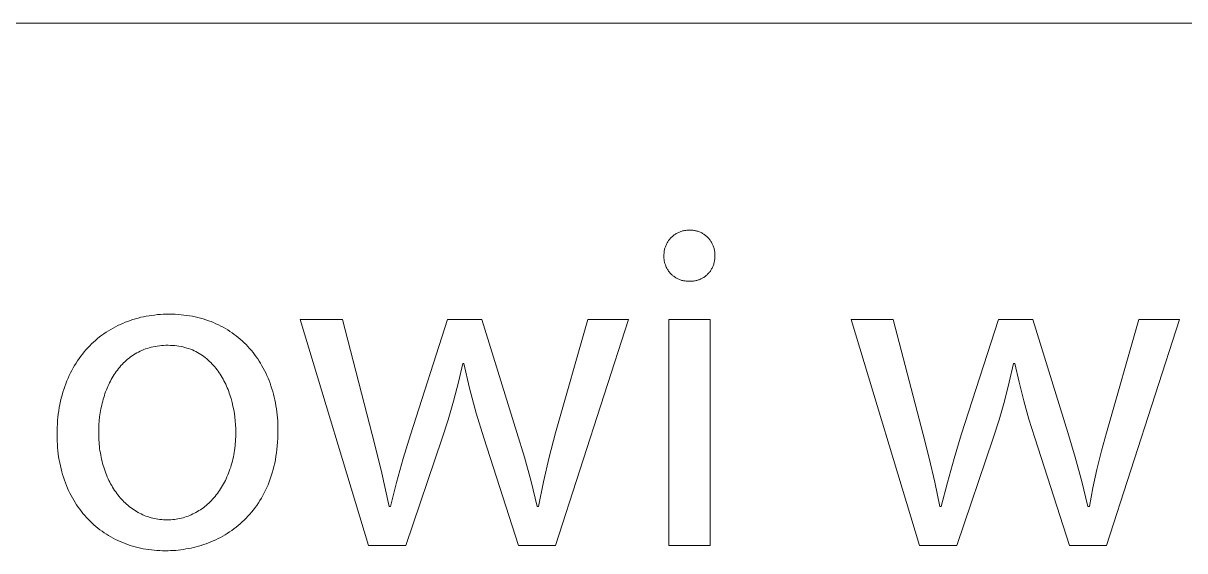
# Model space of a CAD drawing. Header units: millimetres. Extents: x 0 to 4030, y -54 to 2762.
# Drawn here: x 3293.8 to 3394.1, y 13.5 to 59 of the extents above; entities that cross this region are included whole.
import ezdxf

# ---------------------------------------------------------------- set-up
doc = ezdxf.new("R2010")
doc.units = ezdxf.units.MM
doc.header["$MEASUREMENT"] = 0
doc.layers.add('Domyślny', color=7, linetype='Continuous', true_color=0x000000)

msp = doc.modelspace()

# ---------------------------------------------------------------- linework, layer by layer
at = {"layer": 'Domyślny', "color": 18, "lineweight": 15, "true_color": 0x000000}
for p, q in [((2507.18, 59.04), (4026.42, 59.04)), ((3350.87, 41.14), (3350.94, 41.15)), ((3350.94, 41.15), (3351.01, 41.16)), ((3351.01, 41.16), (3351.09, 41.17)), ((3351.09, 41.17), (3351.16, 41.17)), ((3351.16, 41.17), (3351.24, 41.18)), ((3351.24, 41.18), (3351.31, 41.17)), ((3351.31, 41.17), (3351.39, 41.18)), ((3351.39, 41.18), (3351.46, 41.18)), ((3351.46, 41.18), (3351.53, 41.17)), ((3351.53, 41.17), (3351.61, 41.17)), ((3351.61, 41.17), (3351.68, 41.16)), ((3351.68, 41.16), (3351.75, 41.15)), ((3351.75, 41.15), (3351.82, 41.13)), ((3349.39, 40.09), (3349.43, 40.16)), ((3349.43, 40.16), (3349.47, 40.22)), ((3349.47, 40.22), (3349.51, 40.28)), ((3349.51, 40.28), (3349.56, 40.34)), ((3349.56, 40.34), (3349.61, 40.4)), ((3349.61, 40.4), (3349.65, 40.45)), ((3349.65, 40.45), (3349.71, 40.51)), ((3349.71, 40.51), (3349.76, 40.56)), ((3349.76, 40.56), (3349.81, 40.61)), ((3349.81, 40.61), (3349.87, 40.66)), ((3349.87, 40.66), (3349.93, 40.71)), ((3349.93, 40.71), (3349.98, 40.76)), ((3349.98, 40.76), (3350.05, 40.8)), ((3350.05, 40.8), (3350.11, 40.84)), ((3350.11, 40.84), (3350.17, 40.88)), ((3350.17, 40.88), (3350.24, 40.92)), ((3350.24, 40.92), (3350.3, 40.95)), ((3350.3, 40.95), (3350.37, 40.98)), ((3350.37, 40.98), (3350.44, 41.01)), ((3350.44, 41.01), (3350.51, 41.04)), ((3350.51, 41.04), (3350.58, 41.06)), ((3350.58, 41.06), (3350.65, 41.09)), ((3350.65, 41.09), (3350.72, 41.11)), ((3350.72, 41.11), (3350.79, 41.12)), ((3350.79, 41.12), (3350.87, 41.14)), ((3351.82, 41.13), (3351.89, 41.12)), ((3351.89, 41.12), (3351.96, 41.1)), ((3351.96, 41.1), (3352.03, 41.08)), ((3352.03, 41.08), (3352.1, 41.05)), ((3352.1, 41.05), (3352.17, 41.03)), ((3352.17, 41.03), (3352.24, 41)), ((3352.24, 41), (3352.31, 40.97)), ((3352.31, 40.97), (3352.37, 40.94)), ((3352.37, 40.94), (3352.44, 40.9)), ((3352.44, 40.9), (3352.5, 40.86)), ((3352.5, 40.86), (3352.56, 40.82)), ((3352.56, 40.82), (3352.62, 40.78)), ((3352.62, 40.78), (3352.68, 40.74)), ((3352.68, 40.74), (3352.74, 40.69)), ((3352.74, 40.69), (3352.79, 40.65)), ((3352.79, 40.65), (3352.85, 40.6)), ((3352.85, 40.6), (3352.9, 40.54)), ((3352.9, 40.54), (3352.95, 40.49)), ((3352.95, 40.49), (3353, 40.44)), ((3353, 40.44), (3353.04, 40.38)), ((3353.04, 40.38), (3353.09, 40.32)), ((3353.09, 40.32), (3353.13, 40.26)), ((3353.13, 40.26), (3353.17, 40.2)), ((3353.17, 40.2), (3353.21, 40.14)), ((3353.21, 40.14), (3353.25, 40.08)), ((3349.11, 39.1), (3349.12, 39.17)), ((3349.12, 39.24), (3349.13, 39.32)), ((3349.12, 39.17), (3349.12, 39.24)), ((3349.13, 39.32), (3349.14, 39.39)), ((3349.14, 39.39), (3349.16, 39.47)), ((3349.16, 39.47), (3349.17, 39.54)), ((3349.17, 39.54), (3349.19, 39.61)), ((3349.19, 39.61), (3349.21, 39.68)), ((3349.21, 39.68), (3349.24, 39.75)), ((3349.24, 39.75), (3349.26, 39.82)), ((3349.26, 39.82), (3349.29, 39.89)), ((3349.29, 39.89), (3349.32, 39.96)), ((3349.32, 39.96), (3349.36, 40.03)), ((3349.36, 40.03), (3349.39, 40.09)), ((3353.25, 40.08), (3353.28, 40.01)), ((3353.28, 40.01), (3353.31, 39.94)), ((3353.31, 39.94), (3353.34, 39.88)), ((3353.34, 39.88), (3353.37, 39.81)), ((3353.37, 39.81), (3353.39, 39.74)), ((3353.39, 39.74), (3353.42, 39.67)), ((3353.42, 39.67), (3353.44, 39.6)), ((3353.44, 39.6), (3353.45, 39.53)), ((3353.45, 39.53), (3353.47, 39.46)), ((3353.47, 39.46), (3353.48, 39.38)), ((3353.48, 39.38), (3353.49, 39.31)), ((3353.49, 39.31), (3353.5, 39.24)), ((3353.5, 39.24), (3353.5, 39.17)), ((3353.5, 39.17), (3353.5, 39.09)), ((3349.11, 39.02), (3349.11, 39.1)), ((3349.11, 38.95), (3349.11, 39.02)), ((3349.11, 38.87), (3349.11, 38.95)), ((3349.11, 38.8), (3349.11, 38.87)), ((3349.11, 38.73), (3349.11, 38.8)), ((3349.12, 38.66), (3349.11, 38.73)), ((3349.13, 38.59), (3349.12, 38.66)), ((3349.14, 38.51), (3349.13, 38.59)), ((3349.15, 38.44), (3349.14, 38.51)), ((3349.17, 38.37), (3349.15, 38.44)), ((3349.19, 38.3), (3349.17, 38.37)), ((3349.21, 38.23), (3349.19, 38.3)), ((3349.23, 38.17), (3349.21, 38.23)), ((3349.26, 38.1), (3349.23, 38.17)), ((3353.38, 38.16), (3353.36, 38.1)), ((3353.41, 38.23), (3353.38, 38.16)), ((3353.43, 38.3), (3353.41, 38.23)), ((3353.44, 38.37), (3353.43, 38.3)), ((3353.46, 38.44), (3353.44, 38.37)), ((3353.47, 38.51), (3353.46, 38.44)), ((3353.48, 38.59), (3353.47, 38.51)), ((3353.49, 38.66), (3353.48, 38.59)), ((3353.5, 38.73), (3353.49, 38.66)), ((3353.5, 39.09), (3353.5, 39.02)), ((3353.5, 39.02), (3353.5, 38.95)), ((3353.5, 38.95), (3353.5, 38.87)), ((3353.5, 38.87), (3353.5, 38.8)), ((3353.5, 38.8), (3353.5, 38.73)), ((3349.28, 38.03), (3349.26, 38.1)), ((3349.31, 37.97), (3349.28, 38.03)), ((3349.35, 37.9), (3349.31, 37.97)), ((3349.38, 37.84), (3349.35, 37.9)), ((3349.42, 37.77), (3349.38, 37.84)), ((3349.46, 37.71), (3349.42, 37.77)), ((3349.5, 37.65), (3349.46, 37.71)), ((3349.54, 37.6), (3349.5, 37.65)), ((3349.59, 37.54), (3349.54, 37.6)), ((3349.63, 37.48), (3349.59, 37.54)), ((3349.68, 37.43), (3349.63, 37.48)), ((3349.73, 37.38), (3349.68, 37.43)), ((3349.78, 37.33), (3349.73, 37.38)), ((3349.84, 37.28), (3349.78, 37.33)), ((3349.89, 37.23), (3349.84, 37.28)), ((3349.95, 37.19), (3349.89, 37.23)), ((3350.01, 37.15), (3349.95, 37.19)), ((3350.07, 37.11), (3350.01, 37.15)), ((3352.6, 37.14), (3352.54, 37.1)), ((3352.66, 37.18), (3352.6, 37.14)), ((3352.72, 37.23), (3352.66, 37.18)), ((3352.78, 37.28), (3352.72, 37.23)), ((3352.83, 37.32), (3352.78, 37.28)), ((3352.88, 37.37), (3352.83, 37.32)), ((3352.93, 37.43), (3352.88, 37.37)), ((3352.98, 37.48), (3352.93, 37.43)), ((3353.03, 37.53), (3352.98, 37.48)), ((3353.07, 37.59), (3353.03, 37.53)), ((3353.12, 37.65), (3353.07, 37.59)), ((3353.16, 37.71), (3353.12, 37.65)), ((3353.2, 37.77), (3353.16, 37.71)), ((3353.23, 37.83), (3353.2, 37.77)), ((3353.27, 37.9), (3353.23, 37.83)), ((3353.3, 37.96), (3353.27, 37.9)), ((3353.33, 38.03), (3353.3, 37.96)), ((3353.36, 38.1), (3353.33, 38.03)), ((3350.13, 37.07), (3350.07, 37.11)), ((3350.19, 37.03), (3350.13, 37.07)), ((3350.26, 37), (3350.19, 37.03)), ((3350.32, 36.97), (3350.26, 37)), ((3350.39, 36.94), (3350.32, 36.97)), ((3350.45, 36.91), (3350.39, 36.94)), ((3350.52, 36.89), (3350.45, 36.91)), ((3350.59, 36.86), (3350.52, 36.89)), ((3350.66, 36.84), (3350.59, 36.86)), ((3350.73, 36.83), (3350.66, 36.84)), ((3350.8, 36.81), (3350.73, 36.83)), ((3350.87, 36.8), (3350.8, 36.81)), ((3350.94, 36.79), (3350.87, 36.8)), ((3351.02, 36.78), (3350.94, 36.79)), ((3351.09, 36.78), (3351.02, 36.78)), ((3351.16, 36.77), (3351.09, 36.78)), ((3351.23, 36.77), (3351.16, 36.77)), ((3351.3, 36.77), (3351.23, 36.77)), ((3351.38, 36.77), (3351.3, 36.77)), ((3351.45, 36.77), (3351.38, 36.77)), ((3351.52, 36.77), (3351.45, 36.77)), ((3351.59, 36.77), (3351.52, 36.77)), ((3351.67, 36.78), (3351.59, 36.77)), ((3351.74, 36.79), (3351.67, 36.78)), ((3351.81, 36.8), (3351.74, 36.79)), ((3351.88, 36.82), (3351.81, 36.8)), ((3351.95, 36.84), (3351.88, 36.82)), ((3352.02, 36.86), (3351.95, 36.84)), ((3352.09, 36.88), (3352.02, 36.86)), ((3352.16, 36.9), (3352.09, 36.88)), ((3352.22, 36.93), (3352.16, 36.9)), ((3352.29, 36.96), (3352.22, 36.93)), ((3352.36, 36.99), (3352.29, 36.96)), ((3352.42, 37.03), (3352.36, 36.99)), ((3352.48, 37.06), (3352.42, 37.03)), ((3352.54, 37.1), (3352.48, 37.06)), ((3302.14, 33.04), (3302.35, 33.13)), ((3302.35, 33.13), (3302.57, 33.22)), ((3302.57, 33.22), (3302.79, 33.3)), ((3302.79, 33.3), (3303.01, 33.38)), ((3303.01, 33.38), (3303.23, 33.46)), ((3303.23, 33.46), (3303.46, 33.52)), ((3303.46, 33.52), (3303.69, 33.59)), ((3303.69, 33.59), (3303.92, 33.65)), ((3303.92, 33.65), (3304.16, 33.7)), ((3304.16, 33.7), (3304.39, 33.74)), ((3304.39, 33.74), (3304.63, 33.79)), ((3304.63, 33.79), (3304.87, 33.82)), ((3304.87, 33.82), (3305.11, 33.85)), ((3305.11, 33.85), (3305.36, 33.88)), ((3305.36, 33.88), (3305.61, 33.9)), ((3305.61, 33.9), (3305.85, 33.91)), ((3305.85, 33.91), (3306.1, 33.92)), ((3306.1, 33.92), (3306.36, 33.92)), ((3306.36, 33.92), (3306.62, 33.92)), ((3306.62, 33.92), (3306.88, 33.91)), ((3306.88, 33.91), (3307.13, 33.9)), ((3307.13, 33.9), (3307.39, 33.87)), ((3307.39, 33.87), (3307.64, 33.85)), ((3307.64, 33.85), (3307.88, 33.82)), ((3307.88, 33.82), (3308.13, 33.78)), ((3308.13, 33.78), (3308.37, 33.74)), ((3308.37, 33.74), (3308.61, 33.69)), ((3308.61, 33.69), (3308.85, 33.63)), ((3308.85, 33.63), (3309.08, 33.57)), ((3309.08, 33.57), (3309.31, 33.51)), ((3309.31, 33.51), (3309.53, 33.44)), ((3309.53, 33.44), (3309.76, 33.36)), ((3309.76, 33.36), (3309.98, 33.28)), ((3309.98, 33.28), (3310.19, 33.19)), ((3310.19, 33.19), (3310.41, 33.1)), ((3323.58, 13.95), (3317.69, 33.47)), ((3317.69, 33.47), (3321.33, 33.47)), ((3321.33, 33.47), (3323.9, 23.54)), ((3327.22, 23.51), (3330.4, 33.47)), ((3330.4, 33.47), (3333.38, 33.47)), ((3333.38, 33.47), (3336.41, 23.7)), ((3339.75, 23.68), (3342.54, 33.47)), ((3346.06, 33.47), (3339.75, 13.95)), ((3342.54, 33.47), (3346.06, 33.47)), ((3349.54, 33.47), (3353.1, 33.47)), ((3349.54, 13.94), (3349.54, 33.47)), ((3353.1, 33.47), (3353.1, 13.94)), ((3371.18, 13.95), (3365.28, 33.47)), ((3365.28, 33.47), (3368.91, 33.47)), ((3368.91, 33.47), (3371.49, 23.54)), ((3374.79, 23.51), (3378, 33.47)), ((3378, 33.47), (3380.98, 33.47)), ((3380.98, 33.47), (3384, 23.7)), ((3387.35, 23.68), (3390.13, 33.47)), ((3393.65, 33.47), (3387.35, 13.95)), ((3390.13, 33.47), (3393.65, 33.47)), ((3300.55, 32.1), (3300.73, 32.23)), ((3300.73, 32.23), (3300.92, 32.36)), ((3300.92, 32.36), (3301.12, 32.49)), ((3301.12, 32.49), (3301.32, 32.61)), ((3301.32, 32.61), (3301.52, 32.72)), ((3301.52, 32.72), (3301.72, 32.83)), ((3301.72, 32.83), (3301.93, 32.94)), ((3301.93, 32.94), (3302.14, 33.04)), ((3310.41, 33.1), (3310.62, 33)), ((3310.62, 33), (3310.82, 32.9)), ((3310.82, 32.9), (3311.02, 32.79)), ((3311.02, 32.79), (3311.22, 32.68)), ((3311.22, 32.68), (3311.42, 32.56)), ((3311.42, 32.56), (3311.61, 32.44)), ((3311.61, 32.44), (3311.8, 32.32)), ((3311.8, 32.32), (3311.98, 32.18)), ((3311.98, 32.18), (3312.16, 32.05)), ((3299.33, 31.02), (3299.5, 31.18)), ((3299.5, 31.18), (3299.66, 31.35)), ((3299.66, 31.35), (3299.83, 31.51)), ((3299.83, 31.51), (3300, 31.66)), ((3300, 31.66), (3300.18, 31.81)), ((3300.18, 31.81), (3300.36, 31.96)), ((3300.36, 31.96), (3300.55, 32.1)), ((3305.16, 31.14), (3304.99, 31.1)), ((3305.34, 31.17), (3305.16, 31.14)), ((3305.52, 31.19), (3305.34, 31.17)), ((3305.7, 31.21), (3305.52, 31.19)), ((3305.89, 31.23), (3305.7, 31.21)), ((3306.08, 31.24), (3305.89, 31.23)), ((3306.28, 31.24), (3306.08, 31.24)), ((3306.47, 31.23), (3306.28, 31.24)), ((3306.66, 31.23), (3306.47, 31.23)), ((3306.85, 31.21), (3306.66, 31.23)), ((3307.03, 31.19), (3306.85, 31.21)), ((3307.21, 31.16), (3307.03, 31.19)), ((3307.39, 31.13), (3307.21, 31.16)), ((3307.56, 31.09), (3307.39, 31.13)), ((3312.16, 32.05), (3312.34, 31.91)), ((3312.34, 31.91), (3312.51, 31.76)), ((3312.51, 31.76), (3312.68, 31.61)), ((3312.68, 31.61), (3312.85, 31.46)), ((3312.85, 31.46), (3313.01, 31.3)), ((3313.01, 31.3), (3313.16, 31.14)), ((3313.16, 31.14), (3313.32, 30.97)), ((3298.59, 30.1), (3298.73, 30.29)), ((3298.73, 30.29), (3298.87, 30.48)), ((3298.87, 30.48), (3299.02, 30.66)), ((3299.02, 30.66), (3299.18, 30.84)), ((3299.18, 30.84), (3299.33, 31.02)), ((3302.9, 30.13), (3302.78, 30.03)), ((3303.03, 30.23), (3302.9, 30.13)), ((3303.16, 30.32), (3303.03, 30.23)), ((3303.29, 30.41), (3303.16, 30.32)), ((3303.43, 30.5), (3303.29, 30.41)), ((3303.57, 30.58), (3303.43, 30.5)), ((3303.72, 30.65), (3303.57, 30.58)), ((3303.86, 30.73), (3303.72, 30.65)), ((3304.01, 30.79), (3303.86, 30.73)), ((3304.17, 30.86), (3304.01, 30.79)), ((3304.32, 30.92), (3304.17, 30.86)), ((3304.49, 30.97), (3304.32, 30.92)), ((3304.65, 31.02), (3304.49, 30.97)), ((3304.82, 31.06), (3304.65, 31.02)), ((3304.99, 31.1), (3304.82, 31.06)), ((3307.73, 31.05), (3307.56, 31.09)), ((3307.9, 31), (3307.73, 31.05)), ((3308.06, 30.95), (3307.9, 31)), ((3308.22, 30.89), (3308.06, 30.95)), ((3308.38, 30.83), (3308.22, 30.89)), ((3308.53, 30.76), (3308.38, 30.83)), ((3308.68, 30.69), (3308.53, 30.76)), ((3308.82, 30.61), (3308.68, 30.69)), ((3308.96, 30.53), (3308.82, 30.61)), ((3309.1, 30.45), (3308.96, 30.53)), ((3309.24, 30.36), (3309.1, 30.45)), ((3309.37, 30.26), (3309.24, 30.36)), ((3309.49, 30.17), (3309.37, 30.26)), ((3309.62, 30.06), (3309.49, 30.17)), ((3313.32, 30.97), (3313.47, 30.8)), ((3313.47, 30.8), (3313.61, 30.62)), ((3313.61, 30.62), (3313.75, 30.44)), ((3313.75, 30.44), (3313.89, 30.25)), ((3313.89, 30.25), (3314.02, 30.07)), ((3297.95, 29.07), (3298.07, 29.28)), ((3298.07, 29.28), (3298.19, 29.49)), ((3298.19, 29.49), (3298.32, 29.7)), ((3298.32, 29.7), (3298.45, 29.9)), ((3298.45, 29.9), (3298.59, 30.1)), ((3301.9, 29.1), (3301.8, 28.97)), ((3301.99, 29.23), (3301.9, 29.1)), ((3302.1, 29.36), (3301.99, 29.23)), ((3302.2, 29.48), (3302.1, 29.36)), ((3302.31, 29.59), (3302.2, 29.48)), ((3302.42, 29.71), (3302.31, 29.59)), ((3302.54, 29.82), (3302.42, 29.71)), ((3302.66, 29.93), (3302.54, 29.82)), ((3302.78, 30.03), (3302.66, 29.93)), ((3309.74, 29.96), (3309.62, 30.06)), ((3309.86, 29.85), (3309.74, 29.96)), ((3309.97, 29.74), (3309.86, 29.85)), ((3310.08, 29.62), (3309.97, 29.74)), ((3310.19, 29.5), (3310.08, 29.62)), ((3310.3, 29.38), (3310.19, 29.5)), ((3310.4, 29.26), (3310.3, 29.38)), ((3310.5, 29.13), (3310.4, 29.26)), ((3310.59, 29), (3310.5, 29.13)), ((3314.02, 30.07), (3314.14, 29.87)), ((3314.14, 29.87), (3314.27, 29.68)), ((3314.27, 29.68), (3314.38, 29.47)), ((3314.38, 29.47), (3314.5, 29.27)), ((3314.5, 29.27), (3314.61, 29.06)), ((3331.73, 29.67), (3331.35, 28.04)), ((3331.81, 29.67), (3331.73, 29.67)), ((3332.31, 27.52), (3331.81, 29.67)), ((3379.31, 29.67), (3378.94, 28.04)), ((3379.41, 29.67), (3379.31, 29.67)), ((3379.78, 28.05), (3379.41, 29.67)), ((3297.43, 27.92), (3297.53, 28.16)), ((3297.53, 28.16), (3297.63, 28.39)), ((3297.63, 28.39), (3297.73, 28.62)), ((3297.73, 28.62), (3297.84, 28.85)), ((3297.84, 28.85), (3297.95, 29.07)), ((3301.29, 28.14), (3301.21, 27.99)), ((3301.36, 28.29), (3301.29, 28.14)), ((3301.45, 28.43), (3301.36, 28.29)), ((3301.53, 28.57), (3301.45, 28.43)), ((3301.62, 28.71), (3301.53, 28.57)), ((3301.71, 28.84), (3301.62, 28.71)), ((3301.8, 28.97), (3301.71, 28.84)), ((3310.69, 28.87), (3310.59, 29)), ((3310.78, 28.73), (3310.69, 28.87)), ((3310.86, 28.59), (3310.78, 28.73)), ((3310.95, 28.45), (3310.86, 28.59)), ((3311.03, 28.31), (3310.95, 28.45)), ((3311.1, 28.17), (3311.03, 28.31)), ((3311.18, 28.02), (3311.1, 28.17)), ((3314.61, 29.06), (3314.71, 28.85)), ((3314.71, 28.85), (3314.81, 28.63)), ((3314.81, 28.63), (3314.91, 28.41)), ((3314.91, 28.41), (3315, 28.19)), ((3315, 28.19), (3315.08, 27.96)), ((3297.11, 26.93), (3297.18, 27.18)), ((3297.18, 27.18), (3297.26, 27.43)), ((3297.26, 27.43), (3297.34, 27.68)), ((3297.34, 27.68), (3297.43, 27.92)), ((3300.88, 27.22), (3300.82, 27.07)), ((3300.94, 27.38), (3300.88, 27.22)), ((3301.01, 27.54), (3300.94, 27.38)), ((3301.07, 27.69), (3301.01, 27.54)), ((3301.14, 27.84), (3301.07, 27.69)), ((3301.21, 27.99), (3301.14, 27.84)), ((3311.25, 27.87), (3311.18, 28.02)), ((3311.32, 27.72), (3311.25, 27.87)), ((3311.38, 27.57), (3311.32, 27.72)), ((3311.45, 27.42), (3311.38, 27.57)), ((3311.51, 27.26), (3311.45, 27.42)), ((3311.56, 27.11), (3311.51, 27.26)), ((3311.62, 26.95), (3311.56, 27.11)), ((3315.08, 27.96), (3315.16, 27.73)), ((3315.16, 27.73), (3315.24, 27.49)), ((3315.24, 27.49), (3315.31, 27.26)), ((3315.31, 27.26), (3315.38, 27.02)), ((3331.35, 28.04), (3330.93, 26.42)), ((3332.89, 25.38), (3332.31, 27.52)), ((3378.94, 28.04), (3378.52, 26.42)), ((3380.19, 26.44), (3379.78, 28.05)), ((3296.87, 25.86), (3296.93, 26.13)), ((3296.93, 26.13), (3296.98, 26.4)), ((3296.98, 26.4), (3297.04, 26.67)), ((3297.04, 26.67), (3297.11, 26.93)), ((3300.58, 26.25), (3300.54, 26.08)), ((3300.63, 26.41), (3300.58, 26.25)), ((3300.67, 26.58), (3300.63, 26.41)), ((3300.72, 26.74), (3300.67, 26.58)), ((3300.77, 26.9), (3300.72, 26.74)), ((3300.82, 27.07), (3300.77, 26.9)), ((3311.67, 26.79), (3311.62, 26.95)), ((3311.72, 26.63), (3311.67, 26.79)), ((3311.8, 26.31), (3311.72, 26.63)), ((3311.88, 25.99), (3311.8, 26.31)), ((3315.38, 27.02), (3315.44, 26.77)), ((3315.44, 26.77), (3315.49, 26.52)), ((3315.49, 26.52), (3315.54, 26.27)), ((3315.54, 26.27), (3315.59, 26.02)), ((3330.93, 26.42), (3330.47, 24.81)), ((3378.52, 26.42), (3378.06, 24.81)), ((3380.64, 24.85), (3380.19, 26.44)), ((3296.76, 25.02), (3296.79, 25.3)), ((3296.79, 25.3), (3296.83, 25.58)), ((3296.83, 25.58), (3296.87, 25.86)), ((3300.41, 25.4), (3300.36, 25.06)), ((3300.47, 25.74), (3300.41, 25.4)), ((3300.54, 26.08), (3300.47, 25.74)), ((3311.95, 25.67), (3311.88, 25.99)), ((3312, 25.34), (3311.95, 25.67)), ((3312.05, 25.02), (3312, 25.34)), ((3315.59, 26.02), (3315.63, 25.76)), ((3315.63, 25.76), (3315.67, 25.5)), ((3315.67, 25.5), (3315.7, 25.23)), ((3315.7, 25.23), (3315.72, 24.97)), ((3333.54, 23.26), (3332.89, 25.38)), ((3296.68, 23.84), (3296.69, 24.14)), ((3296.69, 24.14), (3296.71, 24.44)), ((3296.71, 24.44), (3296.73, 24.73)), ((3296.73, 24.73), (3296.76, 25.02)), ((3300.3, 24.36), (3300.28, 24.02)), ((3300.33, 24.71), (3300.3, 24.36)), ((3300.36, 25.06), (3300.33, 24.71)), ((3312.08, 24.7), (3312.05, 25.02)), ((3312.11, 24.38), (3312.08, 24.7)), ((3312.12, 24.06), (3312.11, 24.38)), ((3315.72, 24.97), (3315.74, 24.7)), ((3315.74, 24.7), (3315.75, 24.42)), ((3315.75, 24.42), (3315.76, 24.15)), ((3315.76, 24.15), (3315.76, 23.87)), ((3330.47, 24.81), (3329.96, 23.22)), ((3378.06, 24.81), (3377.56, 23.22)), ((3381.14, 23.26), (3380.64, 24.85)), ((3296.68, 23.53), (3296.68, 23.84)), ((3296.68, 23.25), (3296.68, 23.53)), ((3296.69, 22.96), (3296.68, 23.25)), ((3300.28, 24.02), (3300.28, 23.67)), ((3300.28, 23.67), (3300.28, 23.47)), ((3300.28, 23.47), (3300.28, 23.27)), ((3300.28, 23.27), (3300.29, 23.08)), ((3312.1, 22.94), (3312.11, 23.14)), ((3312.11, 23.14), (3312.12, 23.34)), ((3312.13, 23.75), (3312.12, 24.06)), ((3312.12, 23.34), (3312.13, 23.54)), ((3312.13, 23.54), (3312.13, 23.75)), ((3315.75, 23.21), (3315.73, 22.88)), ((3315.76, 23.53), (3315.75, 23.21)), ((3315.76, 23.87), (3315.76, 23.53)), ((3323.9, 23.54), (3324.69, 20.45)), ((3326.59, 21.47), (3327.22, 23.51)), ((3329.96, 23.22), (3326.8, 13.95)), ((3336.53, 13.95), (3333.54, 23.26)), ((3336.41, 23.7), (3337.05, 21.59)), ((3339.19, 21.58), (3339.75, 23.68)), ((3371.49, 23.54), (3372.03, 21.48)), ((3374.17, 21.47), (3374.79, 23.51)), ((3377.56, 23.22), (3374.4, 13.95)), ((3384.13, 13.95), (3381.14, 23.26)), ((3384, 23.7), (3384.64, 21.59)), ((3386.91, 22.11), (3387.35, 23.68)), ((3296.71, 22.68), (3296.69, 22.96)), ((3296.73, 22.41), (3296.71, 22.68)), ((3296.75, 22.13), (3296.73, 22.41)), ((3296.79, 21.86), (3296.75, 22.13)), ((3300.29, 23.08), (3300.31, 22.88)), ((3300.31, 22.88), (3300.32, 22.69)), ((3300.32, 22.69), (3300.34, 22.5)), ((3300.34, 22.5), (3300.36, 22.31)), ((3300.36, 22.31), (3300.39, 22.12)), ((3300.39, 22.12), (3300.42, 21.94)), ((3311.98, 21.97), (3312.01, 22.16)), ((3312.01, 22.16), (3312.04, 22.35)), ((3312.04, 22.35), (3312.06, 22.55)), ((3312.06, 22.55), (3312.08, 22.74)), ((3312.08, 22.74), (3312.1, 22.94)), ((3315.68, 22.25), (3315.64, 21.95)), ((3315.71, 22.56), (3315.68, 22.25)), ((3315.73, 22.88), (3315.71, 22.56)), ((3386.51, 20.52), (3386.91, 22.11)), ((3296.82, 21.6), (3296.79, 21.86)), ((3296.87, 21.33), (3296.82, 21.6)), ((3296.91, 21.08), (3296.87, 21.33)), ((3296.97, 20.82), (3296.91, 21.08)), ((3300.42, 21.94), (3300.45, 21.75)), ((3300.45, 21.75), (3300.49, 21.57)), ((3300.49, 21.57), (3300.53, 21.39)), ((3300.53, 21.39), (3300.57, 21.21)), ((3300.57, 21.21), (3300.61, 21.04)), ((3311.78, 21.06), (3311.83, 21.23)), ((3311.83, 21.23), (3311.87, 21.41)), ((3311.87, 21.41), (3311.91, 21.6)), ((3311.91, 21.6), (3311.95, 21.78)), ((3311.95, 21.78), (3311.98, 21.97)), ((3315.54, 21.35), (3315.48, 21.06)), ((3315.59, 21.65), (3315.54, 21.35)), ((3315.64, 21.95), (3315.59, 21.65)), ((3326.01, 19.4), (3326.59, 21.47)), ((3337.05, 21.59), (3337.63, 19.47)), ((3338.69, 19.46), (3339.19, 21.58)), ((3372.03, 21.48), (3372.51, 19.41)), ((3373.6, 19.4), (3374.17, 21.47)), ((3384.64, 21.59), (3385.22, 19.47)), ((3297.03, 20.57), (3296.97, 20.82)), ((3297.09, 20.32), (3297.03, 20.57)), ((3297.16, 20.08), (3297.09, 20.32)), ((3297.23, 19.84), (3297.16, 20.08)), ((3300.61, 21.04), (3300.66, 20.87)), ((3300.66, 20.87), (3300.71, 20.7)), ((3300.71, 20.7), (3300.77, 20.53)), ((3300.77, 20.53), (3300.83, 20.36)), ((3300.83, 20.36), (3300.89, 20.2)), ((3300.89, 20.2), (3300.95, 20.04)), ((3311.43, 20.04), (3311.5, 20.2)), ((3311.5, 20.2), (3311.56, 20.37)), ((3311.56, 20.37), (3311.62, 20.54)), ((3311.62, 20.54), (3311.68, 20.71)), ((3311.68, 20.71), (3311.73, 20.88)), ((3311.73, 20.88), (3311.78, 21.06)), ((3315.27, 20.23), (3315.19, 19.97)), ((3315.35, 20.5), (3315.27, 20.23)), ((3315.42, 20.78), (3315.35, 20.5)), ((3315.48, 21.06), (3315.42, 20.78)), ((3324.69, 20.45), (3325.37, 17.33)), ((3386.16, 18.93), (3386.51, 20.52)), ((3297.31, 19.6), (3297.23, 19.84)), ((3297.4, 19.37), (3297.31, 19.6)), ((3297.49, 19.14), (3297.4, 19.37)), ((3297.58, 18.91), (3297.49, 19.14)), ((3300.95, 20.04), (3301.02, 19.88)), ((3301.02, 19.88), (3301.09, 19.72)), ((3301.09, 19.72), (3301.16, 19.57)), ((3301.16, 19.57), (3301.24, 19.42)), ((3301.24, 19.42), (3301.31, 19.27)), ((3301.31, 19.27), (3301.4, 19.13)), ((3301.4, 19.13), (3301.48, 18.98)), ((3310.89, 18.98), (3310.98, 19.12)), ((3310.98, 19.12), (3311.06, 19.27)), ((3311.06, 19.27), (3311.14, 19.42)), ((3311.14, 19.42), (3311.22, 19.57)), ((3311.22, 19.57), (3311.29, 19.72)), ((3311.29, 19.72), (3311.36, 19.88)), ((3311.36, 19.88), (3311.43, 20.04)), ((3314.91, 19.2), (3314.8, 18.96)), ((3315.01, 19.45), (3314.91, 19.2)), ((3315.1, 19.71), (3315.01, 19.45)), ((3315.19, 19.97), (3315.1, 19.71)), ((3325.49, 17.33), (3326.01, 19.4)), ((3337.63, 19.47), (3338.16, 17.33)), ((3338.26, 17.33), (3338.69, 19.46)), ((3372.51, 19.41), (3372.94, 17.33)), ((3373.07, 17.33), (3373.6, 19.4)), ((3385.22, 19.47), (3385.73, 17.33)), ((3297.68, 18.69), (3297.58, 18.91)), ((3297.79, 18.48), (3297.68, 18.69)), ((3297.89, 18.26), (3297.79, 18.48)), ((3298.01, 18.06), (3297.89, 18.26)), ((3301.48, 18.98), (3301.57, 18.85)), ((3301.57, 18.85), (3301.65, 18.71)), ((3301.65, 18.71), (3301.75, 18.58)), ((3301.75, 18.58), (3301.84, 18.44)), ((3301.84, 18.44), (3301.94, 18.32)), ((3301.94, 18.32), (3302.04, 18.19)), ((3302.04, 18.19), (3302.14, 18.07)), ((3302.14, 18.07), (3302.24, 17.95)), ((3310.12, 17.94), (3310.23, 18.06)), ((3310.23, 18.06), (3310.33, 18.18)), ((3310.33, 18.18), (3310.43, 18.31)), ((3310.43, 18.31), (3310.53, 18.43)), ((3310.53, 18.43), (3310.62, 18.57)), ((3310.62, 18.57), (3310.72, 18.7)), ((3310.72, 18.7), (3310.81, 18.84)), ((3310.81, 18.84), (3310.89, 18.98)), ((3314.46, 18.26), (3314.33, 18.04)), ((3314.58, 18.49), (3314.46, 18.26)), ((3314.69, 18.72), (3314.58, 18.49)), ((3314.8, 18.96), (3314.69, 18.72)), ((3385.86, 17.33), (3386.16, 18.93)), ((3298.12, 17.85), (3298.01, 18.06)), ((3298.25, 17.65), (3298.12, 17.85)), ((3298.37, 17.46), (3298.25, 17.65)), ((3298.5, 17.26), (3298.37, 17.46)), ((3298.64, 17.08), (3298.5, 17.26)), ((3298.78, 16.89), (3298.64, 17.08)), ((3302.24, 17.95), (3302.35, 17.84)), ((3302.35, 17.84), (3302.46, 17.73)), ((3302.46, 17.73), (3302.57, 17.62)), ((3302.57, 17.62), (3302.68, 17.52)), ((3302.68, 17.52), (3302.8, 17.42)), ((3302.8, 17.42), (3302.92, 17.32)), ((3302.92, 17.32), (3303.04, 17.22)), ((3303.04, 17.22), (3303.16, 17.13)), ((3303.16, 17.13), (3303.29, 17.05)), ((3309.07, 17.04), (3309.2, 17.12)), ((3309.2, 17.12), (3309.32, 17.21)), ((3309.32, 17.21), (3309.44, 17.31)), ((3309.44, 17.31), (3309.56, 17.41)), ((3309.56, 17.41), (3309.68, 17.51)), ((3309.68, 17.51), (3309.79, 17.61)), ((3309.79, 17.61), (3309.9, 17.72)), ((3309.9, 17.72), (3310.01, 17.83)), ((3310.01, 17.83), (3310.12, 17.94)), ((3313.79, 17.22), (3313.64, 17.02)), ((3313.93, 17.41), (3313.79, 17.22)), ((3314.07, 17.62), (3313.93, 17.41)), ((3314.21, 17.83), (3314.07, 17.62)), ((3314.33, 18.04), (3314.21, 17.83)), ((3325.37, 17.33), (3325.49, 17.33)), ((3338.16, 17.33), (3338.26, 17.33)), ((3372.94, 17.33), (3373.07, 17.33)), ((3385.73, 17.33), (3385.86, 17.33)), ((3298.92, 16.71), (3298.78, 16.89)), ((3299.07, 16.54), (3298.92, 16.71)), ((3299.22, 16.37), (3299.07, 16.54)), ((3299.38, 16.21), (3299.22, 16.37)), ((3299.54, 16.04), (3299.38, 16.21)), ((3303.29, 17.05), (3303.42, 16.96)), ((3303.42, 16.96), (3303.55, 16.89)), ((3303.55, 16.89), (3303.68, 16.81)), ((3303.68, 16.81), (3303.81, 16.74)), ((3303.81, 16.74), (3303.95, 16.67)), ((3303.95, 16.67), (3304.08, 16.61)), ((3304.08, 16.61), (3304.22, 16.55)), ((3304.22, 16.55), (3304.36, 16.49)), ((3304.36, 16.49), (3304.51, 16.44)), ((3304.51, 16.44), (3304.65, 16.4)), ((3304.65, 16.4), (3304.8, 16.35)), ((3304.8, 16.35), (3304.95, 16.31)), ((3304.95, 16.31), (3305.1, 16.28)), ((3305.1, 16.28), (3305.25, 16.25)), ((3305.25, 16.25), (3305.4, 16.22)), ((3305.4, 16.22), (3305.56, 16.2)), ((3305.56, 16.2), (3305.72, 16.19)), ((3305.72, 16.19), (3305.87, 16.18)), ((3305.87, 16.18), (3306.03, 16.17)), ((3306.03, 16.17), (3306.2, 16.17)), ((3306.2, 16.17), (3306.35, 16.17)), ((3306.35, 16.17), (3306.51, 16.18)), ((3306.51, 16.18), (3306.67, 16.19)), ((3306.67, 16.19), (3306.82, 16.2)), ((3306.82, 16.2), (3306.97, 16.22)), ((3306.97, 16.22), (3307.12, 16.25)), ((3307.12, 16.25), (3307.27, 16.28)), ((3307.27, 16.28), (3307.42, 16.31)), ((3307.42, 16.31), (3307.57, 16.35)), ((3307.57, 16.35), (3307.71, 16.39)), ((3307.71, 16.39), (3307.86, 16.44)), ((3307.86, 16.44), (3308, 16.49)), ((3308, 16.49), (3308.14, 16.54)), ((3308.14, 16.54), (3308.28, 16.6)), ((3308.28, 16.6), (3308.41, 16.67)), ((3308.41, 16.67), (3308.55, 16.73)), ((3308.55, 16.73), (3308.68, 16.8)), ((3308.68, 16.8), (3308.81, 16.88)), ((3308.81, 16.88), (3308.94, 16.96)), ((3308.94, 16.96), (3309.07, 17.04)), ((3312.84, 16.14), (3312.67, 15.98)), ((3313.01, 16.3), (3312.84, 16.14)), ((3313.17, 16.47), (3313.01, 16.3)), ((3313.33, 16.65), (3313.17, 16.47)), ((3313.49, 16.83), (3313.33, 16.65)), ((3313.64, 17.02), (3313.49, 16.83)), ((3299.7, 15.89), (3299.54, 16.04)), ((3299.87, 15.74), (3299.7, 15.89)), ((3300.04, 15.59), (3299.87, 15.74)), ((3300.21, 15.45), (3300.04, 15.59)), ((3300.39, 15.31), (3300.21, 15.45)), ((3300.57, 15.18), (3300.39, 15.31)), ((3300.75, 15.05), (3300.57, 15.18)), ((3311.58, 15.12), (3311.39, 14.99)), ((3311.77, 15.25), (3311.58, 15.12)), ((3311.96, 15.38), (3311.77, 15.25)), ((3312.14, 15.52), (3311.96, 15.38)), ((3312.32, 15.67), (3312.14, 15.52)), ((3312.5, 15.82), (3312.32, 15.67)), ((3312.67, 15.98), (3312.5, 15.82)), ((3300.94, 14.92), (3300.75, 15.05)), ((3301.13, 14.81), (3300.94, 14.92)), ((3301.33, 14.69), (3301.13, 14.81)), ((3301.53, 14.58), (3301.33, 14.69)), ((3301.73, 14.48), (3301.53, 14.58)), ((3301.93, 14.38), (3301.73, 14.48)), ((3302.14, 14.29), (3301.93, 14.38)), ((3302.35, 14.2), (3302.14, 14.29)), ((3302.56, 14.11), (3302.35, 14.2)), ((3302.78, 14.04), (3302.56, 14.11)), ((3309.55, 14.1), (3309.34, 14.03)), ((3309.76, 14.18), (3309.55, 14.1)), ((3309.97, 14.26), (3309.76, 14.18)), ((3310.18, 14.35), (3309.97, 14.26)), ((3310.39, 14.45), (3310.18, 14.35)), ((3310.59, 14.55), (3310.39, 14.45)), ((3310.79, 14.65), (3310.59, 14.55)), ((3310.99, 14.76), (3310.79, 14.65)), ((3311.19, 14.87), (3310.99, 14.76)), ((3311.39, 14.99), (3311.19, 14.87)), ((3302.99, 13.96), (3302.78, 14.04)), ((3303.21, 13.89), (3302.99, 13.96)), ((3303.44, 13.83), (3303.21, 13.89)), ((3303.66, 13.77), (3303.44, 13.83)), ((3303.89, 13.72), (3303.66, 13.77)), ((3304.12, 13.67), (3303.89, 13.72)), ((3304.36, 13.63), (3304.12, 13.67)), ((3304.59, 13.6), (3304.36, 13.63)), ((3304.83, 13.57), (3304.59, 13.6)), ((3305.07, 13.54), (3304.83, 13.57)), ((3305.31, 13.52), (3305.07, 13.54)), ((3305.55, 13.51), (3305.31, 13.52)), ((3305.8, 13.5), (3305.55, 13.51)), ((3306.05, 13.5), (3305.8, 13.5)), ((3306.27, 13.5), (3306.05, 13.5)), ((3306.49, 13.51), (3306.27, 13.5)), ((3306.71, 13.52), (3306.49, 13.51)), ((3306.93, 13.53), (3306.71, 13.52)), ((3307.15, 13.55), (3306.93, 13.53)), ((3307.38, 13.58), (3307.15, 13.55)), ((3307.6, 13.61), (3307.38, 13.58)), ((3307.82, 13.65), (3307.6, 13.61)), ((3308.04, 13.69), (3307.82, 13.65)), ((3308.26, 13.73), (3308.04, 13.69)), ((3308.48, 13.78), (3308.26, 13.73)), ((3308.69, 13.83), (3308.48, 13.78)), ((3308.91, 13.89), (3308.69, 13.83)), ((3309.13, 13.96), (3308.91, 13.89)), ((3309.34, 14.03), (3309.13, 13.96)), ((3326.8, 13.95), (3323.58, 13.95)), ((3339.75, 13.95), (3336.53, 13.95)), ((3353.1, 13.94), (3349.54, 13.94)), ((3374.4, 13.95), (3371.18, 13.95)), ((3387.35, 13.95), (3384.13, 13.95))]:
    msp.add_line(p, q, dxfattribs=at)

doc.saveas('drawing.dxf')
